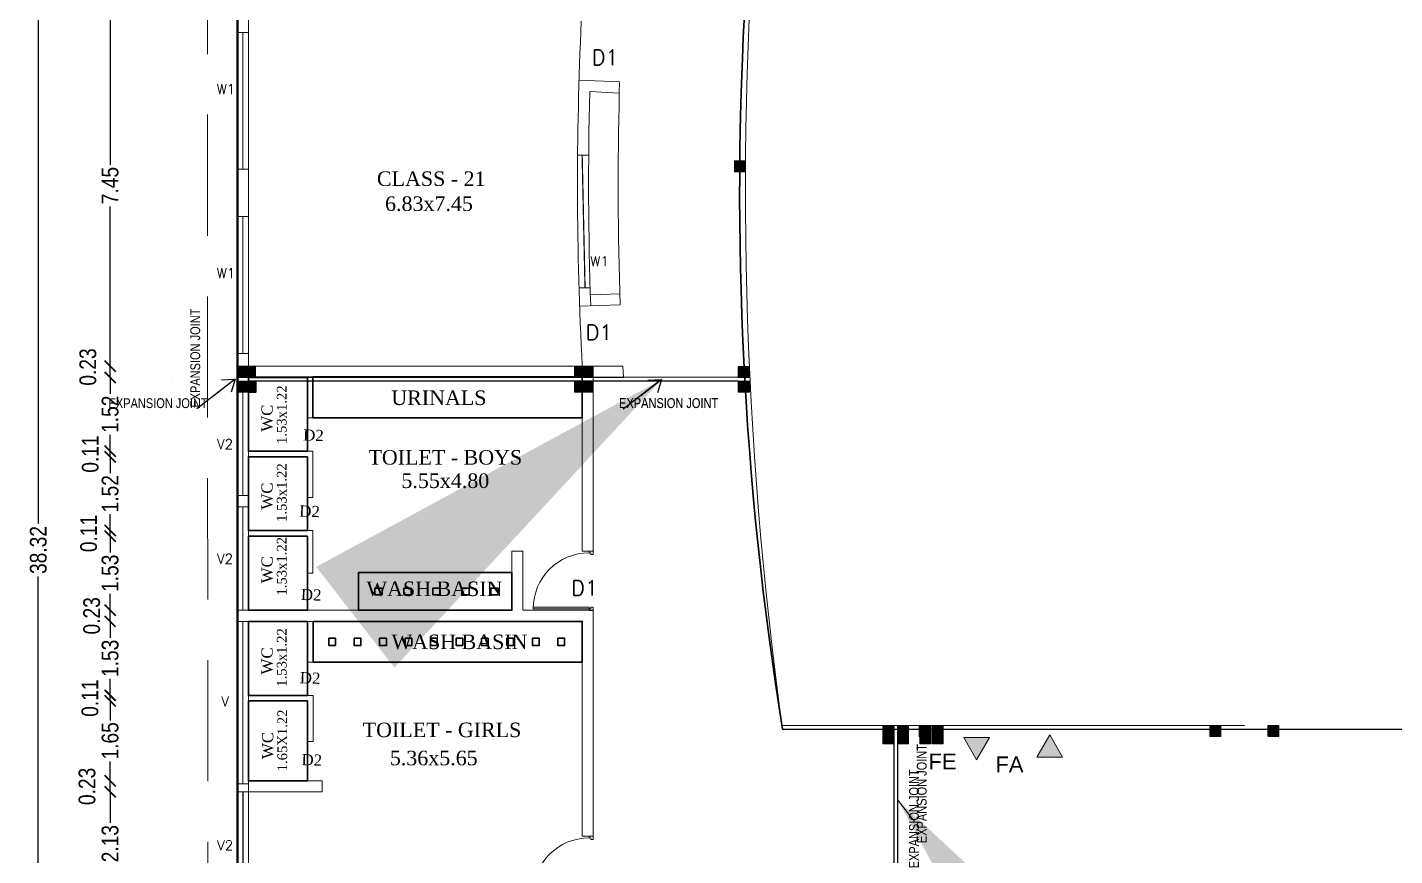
# Model space of a CAD drawing. Header units: metres. Extents: x 43 to 977, y 102 to 459.
# Drawn here: x 531.05 to 559.26, y 156.72 to 173.8 of the extents above; entities that cross this region are included whole.
import ezdxf

# ---------------------------------------------------------------- set-up
doc = ezdxf.new("R2010")
doc.units = ezdxf.units.M
doc.header["$MEASUREMENT"] = 0
doc.header["$PDMODE"] = 3
doc.linetypes.add('HIDDEN', pattern=[0.375, 0.25, -0.125])
doc.layers.get('0').update_dxf_attribs({"lineweight": 0})
doc.layers.get('Defpoints').update_dxf_attribs({"lineweight": 0})
for name, color, linetype, lineweight in [('3', 3, 'Continuous', 0), ('6', 6, 'Continuous', 0), ('BLK_1_FLR_1_BLT_UP_AREA_DEDUCT_EXISTING', 4, 'Continuous', 35), ('BLK_1_FLR_1_URINAL', 4, 'Continuous', 35), ('BLK_1_FLR_1_WASH', 4, 'Continuous', 35), ('BLK_1_FLR_1_WATER_CLOSET', 4, 'Continuous', 35), ('Column', 1, 'Continuous', 0), ('DOOR', 1, 'Continuous', 0), ('fence', 15, 'Continuous', 0), ('FURN', 30, 'Continuous', 0), ('HAT', 1, 'Continuous', 0), ('hatch', 7, 'Continuous', 0), ('ILAND', 7, 'Continuous', 0), ('main wall', 150, 'Continuous', 0), ('RTEXT', 4, 'Continuous', 0), ('Staircase', 140, 'Continuous', 0), ('TE', 9, 'Continuous', 0), ('TEXT', 130, 'Continuous', 0), ('WA', 1, 'Continuous', 0), ('WALL', 7, 'Continuous', 0), ('WIN', 13, 'Continuous', 0)]:
    doc.layers.add(name, color=color, linetype=linetype, lineweight=lineweight)
doc.layers.add('BLK_1_FLR_1_BLT_UP_AREA_EXISTING', color=10, linetype='Continuous')
doc.styles.add('AR', font='arial.ttf')
doc.styles.add('ARIAL NARROW', font='')
doc.styles.add('RTEXT', font='arial.ttf', dxfattribs={"width": 0.8, "height": 8})
doc.styles.get("Standard").update_dxf_attribs({"font": 'romans.shx'})
doc.styles.add('style2', font='romantic.ttf')
doc.styles.add('visa', font='swissc.ttf')
doc.styles.get('ARIAL NARROW').set_extended_font_data('Lydian BT')
doc.dimstyles.new('Copy of o3 400', dxfattribs={"dimscale": 0.23, "dimtxt": 0.9, "dimasz": 1, "dimexe": 5, "dimexo": 9, "dimgap": 0.23, "dimtad": 0, "dimlfac": 4, "dimzin": 3, "dimdsep": 46, "dimtxsty": 'visa', "dimblk": 'ARCHTICK', "dimcen": 0.09, "dimse1": 1, "dimse2": 1, "dimclrd": 7, "dimclre": 256, "dimclrt": 7, "dimadec": 0, "dimazin": 0, "dimtfac": 0.23, "dimtofl": 0, "dimtmove": 2, "dimatfit": 1, "dimldrblk": 'ARCHTICK', "dimfxl": 0, "dimtolj": 1, "dimtzin": 0, "dimarcsym": 0})
doc.dimstyles.new('Copy(2) of S-2', dxfattribs={"dimtxt": 10.5, "dimasz": 8, "dimexe": 2, "dimexo": 50, "dimgap": 5, "dimtad": 0, "dimtoh": 1, "dimdec": 1, "dimzin": 0, "dimdsep": 46, "dimlunit": 4, "dimtxsty": 'ARIAL NARROW', "dimcen": 0.09, "dimdle": 3, "dimse1": 1, "dimse2": 1, "dimclrd": 7, "dimclre": 13, "dimclrt": 7, "dimadec": 0, "dimazin": 0, "dimtfac": 1, "dimtdec": 1, "dimtofl": 0, "dimtmove": 0, "dimatfit": 3, "dimfxl": 0, "dimtolj": 1, "dimtzin": 0, "dimlwd": 13, "dimarcsym": 0})
doc.dimstyles.new('o3', dxfattribs={"dimscale": 0.23, "dimtxt": 0.9, "dimasz": 1, "dimexe": 5, "dimexo": 9, "dimgap": 0.23, "dimtad": 0, "dimzin": 3, "dimdsep": 46, "dimtxsty": 'visa', "dimblk": 'ARCHTICK', "dimcen": 0.09, "dimse1": 1, "dimse2": 1, "dimclrd": 7, "dimclre": 256, "dimclrt": 7, "dimadec": 0, "dimazin": 0, "dimtfac": 0.23, "dimtofl": 0, "dimtmove": 2, "dimatfit": 1, "dimldrblk": 'ARCHTICK', "dimfxl": 0, "dimtolj": 1, "dimtzin": 0, "dimarcsym": 0})
pattern_1 = [(45, (-23940.7726928, 10062.3297542), (-0.00224472638678, 0.00224472638678), [])]
pattern_2 = [(45, (-4883.653565, 1824.7630918), (-0.0022447263868, 0.0022447263868), [])]

# ---------------------------------------------------------------- blocks, each defined once
blk = doc.blocks.new('reterte')
for p, q in [((81308.78, 63026.8), (81308.78, 63060.8)), ((81309.78, 63026.8), (81309.78, 63060.79)), ((81308.78, 63026.8), (81309.78, 63026.8))]:
    blk.add_line(p, q)
for points in [[(81307.78, 63026.8), (81308.78, 63026.8), (81308.78, 63025.8), (81309.78, 63025.8), (81309.78, 63024.3), (81307.78, 63024.3)], [(81343.78, 63026.8), (81342.78, 63026.8), (81342.78, 63025.8), (81341.78, 63025.8), (81341.78, 63024.3), (81343.78, 63024.3)]]:
    blk.add_lwpolyline(points, close=True)
blk.add_arc((81308.78, 63026.8), 34, 0, 90)
blk = doc.blocks.new('_ArchTick')
at = {"color": 0, "const_width": 0.15}
blk.add_lwpolyline([(-0.5, -0.5), (0.5, 0.5)], dxfattribs=at)
blk = doc.blocks.new('*D531')
at = {"layer": 'Defpoints', "color": 0, "lineweight": 30}
for p in [(532.76, 166.812), (535.992, 166.812), (535.992, 166.58)]:
    blk.add_point(p, dxfattribs=at)
at = {"layer": 'WALL', "color": 7, "lineweight": -2}
blk.add_line((532.76, 166.58), (532.76, 166.812), dxfattribs=at)
at = {"layer": 'WALL', "color": 7, "lineweight": -2, "xscale": 0.23, "yscale": 0.23, "zscale": 0.23}
for p, rotation in [((532.76, 166.812), 90), ((532.76, 166.58), 270)]:
    blk.add_blockref('_ArchTick', p, dxfattribs=dict(at, rotation=rotation))
at = {"layer": 'WALL', "color": 7, "insert": (532.301, 166.797), "char_height": 0.345, "attachment_point": 5, "rotation": 90, "style": 'visa'}
blk.add_mtext('\\A1;0.23', dxfattribs=at)
blk = doc.blocks.new('*D532')
at = {"layer": 'Defpoints', "color": 0, "lineweight": 30}
for p in [(532.76, 174.266), (535.611, 174.266), (535.992, 166.812)]:
    blk.add_point(p, dxfattribs=at)
at = {"layer": 'WALL', "color": 7, "lineweight": -2}
for p, q in [((532.76, 174.266), (532.76, 170.97)), ((532.76, 166.812), (532.76, 170.109))]:
    blk.add_line(p, q, dxfattribs=at)
at = {"layer": 'WALL', "color": 7, "lineweight": -2, "xscale": 0.23, "yscale": 0.23, "zscale": 0.23}
for p, rotation in [((532.76, 174.266), 90), ((532.76, 166.812), 270)]:
    blk.add_blockref('_ArchTick', p, dxfattribs=dict(at, rotation=rotation))
at = {"layer": 'WALL', "color": 7, "insert": (532.76, 170.539), "char_height": 0.345, "attachment_point": 5, "rotation": 90, "style": 'visa'}
blk.add_mtext('\\A1;7.45', dxfattribs=at)
blk = doc.blocks.new('*D536')
at = {"layer": 'Defpoints', "color": 0, "lineweight": 30}
for p in [(535.606, 182.185), (531.278, 143.862), (535.611, 143.862)]:
    blk.add_point(p, dxfattribs=at)
at = {"layer": 'WALL', "color": 7, "lineweight": -2}
for p, q in [((531.278, 182.185), (531.278, 163.57)), ((531.278, 143.862), (531.278, 162.477))]:
    blk.add_line(p, q, dxfattribs=at)
at = {"layer": 'WALL', "color": 7, "lineweight": -2, "xscale": 0.23, "yscale": 0.23, "zscale": 0.23}
for p, rotation in [((531.278, 182.185), 90), ((531.278, 143.862), 270)]:
    blk.add_blockref('_ArchTick', p, dxfattribs=dict(at, rotation=rotation))
at = {"layer": 'WALL', "color": 7, "insert": (531.278, 163.023), "char_height": 0.345, "attachment_point": 5, "rotation": 90, "style": 'visa'}
blk.add_mtext('\\A1;38.32', dxfattribs=at)
blk = doc.blocks.new('*D537')
at = {"layer": 'Defpoints', "color": 0, "lineweight": 30}
for p in [(532.76, 158.033), (536.081, 158.033), (536.081, 155.899)]:
    blk.add_point(p, dxfattribs=at)
at = {"layer": 'WALL', "color": 7, "lineweight": -2}
for p, q in [((532.76, 158.033), (532.76, 157.397)), ((532.76, 155.899), (532.76, 156.535))]:
    blk.add_line(p, q, dxfattribs=at)
at = {"layer": 'WALL', "color": 7, "lineweight": -2, "xscale": 0.23, "yscale": 0.23, "zscale": 0.23}
for p, rotation in [((532.76, 158.033), 90), ((532.76, 155.899), 270)]:
    blk.add_blockref('_ArchTick', p, dxfattribs=dict(at, rotation=rotation))
at = {"layer": 'WALL', "color": 7, "insert": (532.76, 156.966), "char_height": 0.345, "attachment_point": 5, "rotation": 90, "style": 'visa'}
blk.add_mtext('\\A1;2.13', dxfattribs=at)
blk = doc.blocks.new('*D538')
at = {"layer": 'Defpoints', "color": 0, "lineweight": 30}
for p in [(532.76, 158.261), (535.976, 158.261), (535.976, 158.033)]:
    blk.add_point(p, dxfattribs=at)
at = {"layer": 'WALL', "color": 7, "lineweight": -2}
blk.add_line((532.76, 158.033), (532.76, 158.261), dxfattribs=at)
at = {"layer": 'WALL', "color": 7, "lineweight": -2, "xscale": 0.23, "yscale": 0.23, "zscale": 0.23}
for p, rotation in [((532.76, 158.261), 90), ((532.76, 158.033), 270)]:
    blk.add_blockref('_ArchTick', p, dxfattribs=dict(at, rotation=rotation))
at = {"layer": 'WALL', "color": 7, "insert": (532.284, 158.147), "char_height": 0.345, "attachment_point": 5, "rotation": 90, "style": 'visa'}
blk.add_mtext('\\A1;0.23', dxfattribs=at)
blk = doc.blocks.new('*D539')
at = {"layer": 'Defpoints', "color": 0, "lineweight": 30}
for p in [(532.76, 159.91), (535.976, 159.91), (535.976, 158.261)]:
    blk.add_point(p, dxfattribs=at)
at = {"layer": 'WALL', "color": 7, "lineweight": -2}
for p, q in [((532.76, 159.91), (532.76, 159.509)), ((532.76, 158.261), (532.76, 158.662))]:
    blk.add_line(p, q, dxfattribs=at)
at = {"layer": 'WALL', "color": 7, "lineweight": -2, "xscale": 0.23, "yscale": 0.23, "zscale": 0.23}
for p, rotation in [((532.76, 159.91), 90), ((532.76, 158.261), 270)]:
    blk.add_blockref('_ArchTick', p, dxfattribs=dict(at, rotation=rotation))
at = {"layer": 'WALL', "color": 7, "insert": (532.76, 159.086), "char_height": 0.345, "attachment_point": 5, "rotation": 90, "style": 'visa'}
blk.add_mtext('\\A1;1.65', dxfattribs=at)
blk = doc.blocks.new('*D540')
at = {"layer": 'Defpoints', "color": 0, "lineweight": 30}
for p in [(532.76, 160.025), (535.853, 160.025), (535.853, 159.91)]:
    blk.add_point(p, dxfattribs=at)
at = {"layer": 'WALL', "color": 7, "lineweight": -2}
blk.add_line((532.76, 159.91), (532.76, 160.025), dxfattribs=at)
at = {"layer": 'WALL', "color": 7, "lineweight": -2, "xscale": 0.23, "yscale": 0.23, "zscale": 0.23}
for p, rotation in [((532.76, 160.025), 90), ((532.76, 159.91), 270)]:
    blk.add_blockref('_ArchTick', p, dxfattribs=dict(at, rotation=rotation))
at = {"layer": 'WALL', "color": 7, "insert": (532.344, 159.967), "char_height": 0.345, "attachment_point": 5, "rotation": 90, "style": 'visa'}
blk.add_mtext('\\A1;0.11', dxfattribs=at)
blk = doc.blocks.new('*D541')
at = {"layer": 'Defpoints', "color": 0, "lineweight": 30}
for p in [(532.76, 161.551), (535.853, 161.551), (535.853, 160.025)]:
    blk.add_point(p, dxfattribs=at)
at = {"layer": 'WALL', "color": 7, "lineweight": -2}
for p, q in [((532.76, 161.551), (532.76, 161.212)), ((532.76, 160.025), (532.76, 160.363))]:
    blk.add_line(p, q, dxfattribs=at)
at = {"layer": 'WALL', "color": 7, "lineweight": -2, "xscale": 0.23, "yscale": 0.23, "zscale": 0.23}
for p, rotation in [((532.76, 161.551), 90), ((532.76, 160.025), 270)]:
    blk.add_blockref('_ArchTick', p, dxfattribs=dict(at, rotation=rotation))
at = {"layer": 'WALL', "color": 7, "insert": (532.76, 160.788), "char_height": 0.345, "attachment_point": 5, "rotation": 90, "style": 'visa'}
blk.add_mtext('\\A1;1.53', dxfattribs=at)
blk = doc.blocks.new('*D542')
at = {"layer": 'Defpoints', "color": 0, "lineweight": 30}
for p in [(532.76, 161.779), (535.853, 161.779), (535.853, 161.551)]:
    blk.add_point(p, dxfattribs=at)
at = {"layer": 'WALL', "color": 7, "lineweight": -2}
blk.add_line((532.76, 161.551), (532.76, 161.779), dxfattribs=at)
at = {"layer": 'WALL', "color": 7, "lineweight": -2, "xscale": 0.23, "yscale": 0.23, "zscale": 0.23}
for p, rotation in [((532.76, 161.779), 90), ((532.76, 161.551), 270)]:
    blk.add_blockref('_ArchTick', p, dxfattribs=dict(at, rotation=rotation))
at = {"layer": 'WALL', "color": 7, "insert": (532.38, 161.665), "char_height": 0.345, "attachment_point": 5, "rotation": 90, "style": 'visa'}
blk.add_mtext('\\A1;0.23', dxfattribs=at)
blk = doc.blocks.new('*D543')
at = {"layer": 'Defpoints', "color": 0, "lineweight": 30}
for p in [(532.76, 163.307), (535.853, 163.307), (535.853, 161.779)]:
    blk.add_point(p, dxfattribs=at)
at = {"layer": 'WALL', "color": 7, "lineweight": -2}
for p, q in [((532.76, 163.307), (532.76, 162.968)), ((532.76, 161.779), (532.76, 162.119))]:
    blk.add_line(p, q, dxfattribs=at)
at = {"layer": 'WALL', "color": 7, "lineweight": -2, "xscale": 0.23, "yscale": 0.23, "zscale": 0.23}
for p, rotation in [((532.76, 163.307), 90), ((532.76, 161.779), 270)]:
    blk.add_blockref('_ArchTick', p, dxfattribs=dict(at, rotation=rotation))
at = {"layer": 'WALL', "color": 7, "insert": (532.76, 162.543), "char_height": 0.345, "attachment_point": 5, "rotation": 90, "style": 'visa'}
blk.add_mtext('\\A1;1.53', dxfattribs=at)
blk = doc.blocks.new('*D544')
at = {"layer": 'Defpoints', "color": 0, "lineweight": 30}
for p in [(532.76, 163.422), (535.853, 163.422), (535.853, 163.307)]:
    blk.add_point(p, dxfattribs=at)
at = {"layer": 'WALL', "color": 7, "lineweight": -2}
blk.add_line((532.76, 163.307), (532.76, 163.422), dxfattribs=at)
at = {"layer": 'WALL', "color": 7, "lineweight": -2, "xscale": 0.23, "yscale": 0.23, "zscale": 0.23}
for p, rotation in [((532.76, 163.422), 90), ((532.76, 163.307), 270)]:
    blk.add_blockref('_ArchTick', p, dxfattribs=dict(at, rotation=rotation))
at = {"layer": 'WALL', "color": 7, "insert": (532.317, 163.364), "char_height": 0.345, "attachment_point": 5, "rotation": 90, "style": 'visa'}
blk.add_mtext('\\A1;0.11', dxfattribs=at)
blk = doc.blocks.new('*D545')
at = {"layer": 'Defpoints', "color": 0, "lineweight": 30}
for p in [(532.76, 164.945), (535.853, 164.945), (535.853, 163.422)]:
    blk.add_point(p, dxfattribs=at)
at = {"layer": 'WALL', "color": 7, "lineweight": -2}
for p, q in [((532.76, 164.945), (532.76, 164.608)), ((532.76, 163.422), (532.76, 163.759))]:
    blk.add_line(p, q, dxfattribs=at)
at = {"layer": 'WALL', "color": 7, "lineweight": -2, "xscale": 0.23, "yscale": 0.23, "zscale": 0.23}
for p, rotation in [((532.76, 164.945), 90), ((532.76, 163.422), 270)]:
    blk.add_blockref('_ArchTick', p, dxfattribs=dict(at, rotation=rotation))
at = {"layer": 'WALL', "color": 7, "insert": (532.76, 164.183), "char_height": 0.345, "attachment_point": 5, "rotation": 90, "style": 'visa'}
blk.add_mtext('\\A1;1.52', dxfattribs=at)
blk = doc.blocks.new('*D546')
at = {"layer": 'Defpoints', "color": 0, "lineweight": 30}
for p in [(532.76, 165.06), (535.853, 165.06), (535.853, 164.945)]:
    blk.add_point(p, dxfattribs=at)
at = {"layer": 'WALL', "color": 7, "lineweight": -2}
blk.add_line((532.76, 164.945), (532.76, 165.06), dxfattribs=at)
at = {"layer": 'WALL', "color": 7, "lineweight": -2, "xscale": 0.23, "yscale": 0.23, "zscale": 0.23}
for p, rotation in [((532.76, 165.06), 90), ((532.76, 164.945), 270)]:
    blk.add_blockref('_ArchTick', p, dxfattribs=dict(at, rotation=rotation))
at = {"layer": 'WALL', "color": 7, "insert": (532.35, 165.002), "char_height": 0.345, "attachment_point": 5, "rotation": 90, "style": 'visa'}
blk.add_mtext('\\A1;0.11', dxfattribs=at)
blk = doc.blocks.new('*D547')
at = {"layer": 'Defpoints', "color": 0, "lineweight": 30}
for p in [(532.76, 166.583), (535.853, 166.583), (535.853, 165.06)]:
    blk.add_point(p, dxfattribs=at)
at = {"layer": 'WALL', "color": 7, "lineweight": -2}
for p, q in [((532.76, 166.583), (532.76, 166.246)), ((532.76, 165.06), (532.76, 165.397))]:
    blk.add_line(p, q, dxfattribs=at)
at = {"layer": 'WALL', "color": 7, "lineweight": -2, "xscale": 0.23, "yscale": 0.23, "zscale": 0.23}
for p, rotation in [((532.76, 166.583), 90), ((532.76, 165.06), 270)]:
    blk.add_blockref('_ArchTick', p, dxfattribs=dict(at, rotation=rotation))
at = {"layer": 'WALL', "color": 7, "insert": (532.76, 165.822), "char_height": 0.345, "attachment_point": 5, "rotation": 90, "style": 'visa'}
blk.add_mtext('\\A1;1.52', dxfattribs=at)

msp = doc.modelspace()

# ---------------------------------------------------------------- hatches: boundary and pattern name
at = {"layer": '3'}
for points in [[(550.63465, 158.69239), (550.36972, 159.15494), (550.90276, 159.1531)], [(552.14271, 159.21295), (551.87585, 158.75151), (552.4089, 158.75112)]]:
    msp.add_hatch(color=8, dxfattribs=at).paths.add_polyline_path(points)
at = {"layer": 'hatch'}
h = msp.add_hatch(dxfattribs=at)
h.set_pattern_fill('ANSI31', color=256, scale=0.025396, angle=90, style=0)
h.set_pattern_definition([(135, (-1119.8755515, -5268.2766828), (-0.0022447263868, -0.0022447263868), [])])
h.paths.add_polyline_path([(545.63753, 171.04933), (545.63753, 170.82077), (545.8661, 170.82077), (545.8661, 171.04933)])
h = msp.add_hatch(dxfattribs=at)
h.set_pattern_fill('ANSI31', color=256, scale=0.025396, angle=90, style=0)
h.set_pattern_definition([(135, (-1129.9834186, -5272.514059), (-0.0022447263868, -0.0022447263868), [])])
h.paths.add_polyline_path([(535.37729, 166.81196), (535.37729, 166.58339), (535.75823, 166.58339), (535.75823, 166.81196)])
h = msp.add_hatch(dxfattribs=at)
h.set_pattern_fill('ANSI31', color=256, scale=0.025396, angle=90, style=0)
h.set_pattern_definition([(135, (-1123.0193624, -5272.5160446), (-0.0022447263868, -0.0022447263868), [])])
h.paths.add_polyline_path([(542.34134, 166.80997), (542.34134, 166.58141), (542.72229, 166.58141), (542.72229, 166.80997)])
h = msp.add_hatch(dxfattribs=at)
h.set_pattern_fill('ANSI31', color=256, scale=0.025396, angle=90, style=0)
h.set_pattern_definition([(135, (-1119.7938908, -5272.516132), (-0.0022447263868, -0.0022447263868), [])])
h.paths.add_polyline_path([(545.71919, 166.80988), (545.71919, 166.58132), (545.94776, 166.58132), (545.94776, 166.80988)])
h = msp.add_hatch(dxfattribs=at)
h.set_pattern_fill('ANSI31', color=256, scale=0.025396, angle=90, style=0)
h.set_pattern_definition([(135, (-1129.9780148, -5272.8208863), (-0.0022447263868, -0.0022447263868), [])])
h.paths.add_polyline_path([(535.38269, 166.50513), (535.38269, 166.27656), (535.76363, 166.27656), (535.76363, 166.50513)])
h = msp.add_hatch(dxfattribs=at)
h.set_pattern_fill('ANSI31', color=256, scale=0.025396, angle=90, style=0)
h.set_pattern_definition([(135, (-1123.0194728, -5272.8208863), (-0.0022447263868, -0.0022447263868), [])])
h.paths.add_polyline_path([(542.34123, 166.50513), (542.34123, 166.27656), (542.72218, 166.27656), (542.72218, 166.50513)])
h = msp.add_hatch(dxfattribs=at)
h.set_pattern_fill('ANSI31', color=256, scale=0.025396, angle=90, style=0)
h.set_pattern_definition([(135, (-1119.7938908, -5272.8208863), (-0.0022447263868, -0.0022447263868), [])])
h.paths.add_polyline_path([(545.71919, 166.50513), (545.71919, 166.27656), (545.94776, 166.27656), (545.94776, 166.50513)])
h = msp.add_hatch(dxfattribs=at)
h.set_pattern_fill('ANSI31', color=256, scale=0.025396, style=0)
h.set_pattern_definition([(45, (-4890.092818, 1824.7662995), (-0.0022447263868, 0.0022447263868), [])])
h.paths.add_polyline_path([(549.2332, 159.40559), (549.00463, 159.40559), (549.00463, 159.02465), (549.2332, 159.02465)])
h = msp.add_hatch(dxfattribs=at)
h.set_pattern_fill('ANSI31', color=256, scale=0.025396, style=0)
h.set_pattern_definition([(45, (-5130.2807257, 1784.761981), (-0.0022447263868, 0.0022447263868), [])])
h.paths.add_polyline_path([(549.45241, 159.17382), (549.68097, 159.17382), (549.68097, 159.40239), (549.45241, 159.40239)])
h.paths.add_polyline_path([(556.64129, 159.17382), (556.86986, 159.17382), (556.86986, 159.40239), (556.64129, 159.40239)])
h.paths.add_polyline_path([(560.49639, 159.17382), (560.72496, 159.17382), (560.72496, 159.40239), (560.49639, 159.40239)])
h.paths.add_polyline_path([(564.33396, 159.17382), (564.56253, 159.17382), (564.56253, 159.40239), (564.33396, 159.40239)])
h = msp.add_hatch(dxfattribs=at)
h.set_pattern_fill('ANSI31', color=256, scale=0.025396, style=0)
h.set_pattern_definition([(45, (-4889.636279, 1824.764698), (-0.0022447263868, 0.0022447263868), [])])
h.paths.add_polyline_path([(549.68974, 159.40399), (549.46117, 159.40399), (549.46117, 159.02305), (549.68974, 159.02305)])
h = msp.add_hatch(dxfattribs=at)
h.set_pattern_fill('ANSI31', color=256, scale=0.025396, style=0)
h.set_pattern_definition([(45, (-4889.382317, 1824.764698), (-0.0022447263868, 0.0022447263868), [])])
h.paths.add_polyline_path([(549.9437, 159.40399), (549.71513, 159.40399), (549.71513, 159.02305), (549.9437, 159.02305)])
h = msp.add_hatch(dxfattribs=at)
h.set_pattern_fill('ANSI31', color=256, scale=0.025396, style=0)
h.set_pattern_definition(pattern_2)
h.paths.add_polyline_path([(555.67245, 159.40239), (555.44388, 159.40239), (555.44388, 159.17382), (555.67245, 159.17382)])
h = msp.add_hatch(dxfattribs=at)
h.set_pattern_fill('ANSI31', color=256, scale=0.025396, style=0)
h.set_pattern_definition(pattern_2)
h.paths.add_polyline_path([(555.67245, 159.40239), (555.44388, 159.40239), (555.44388, 159.17382), (555.67245, 159.17382)])
at = {"layer": 'ILAND'}
h = msp.add_hatch(dxfattribs=at)
h.set_pattern_fill('ANSI31', color=5, scale=0.025396, style=0)
h.set_pattern_definition(pattern_1)
h.paths.add_polyline_path([(548.92844, 159.40399), (548.69988, 159.40399), (548.69988, 159.3278), (548.92831, 159.3278), (548.92844, 159.34414)])
h = msp.add_hatch(dxfattribs=at)
h.set_pattern_fill('ANSI31', color=5, scale=0.025396, style=0)
h.set_pattern_definition(pattern_1)
h.paths.add_polyline_path([(548.69988, 159.02465), (548.92586, 159.02465), (548.92831, 159.32712), (548.69988, 159.32719)])

# ---------------------------------------------------------------- linework, layer by layer
at = {"layer": 'BLK_1_FLR_1_BLT_UP_AREA_DEDUCT_EXISTING', "color": 26, "lineweight": 35}
msp.add_lwpolyline([(545.84495, 174.06714), (545.82155, 173.59866), (545.8024, 173.15724), (545.7837, 172.64481), (545.77146, 172.23428), (545.75898, 171.69052), (545.752, 171.25002), (545.74739, 170.73599), (545.74646, 170.31184), (545.74894, 169.78138), (545.75454, 169.31015), (545.76362, 168.82689), (545.77445, 168.3993), (545.79142, 167.87269), (545.80619, 167.49176), (545.83235, 166.91896), (545.85322, 166.52282), (545.8864, 165.96589), (545.91108, 165.59382), (545.95356, 165.01365), (545.98424, 164.63117), (546.03381, 164.06243), (546.07621, 163.61401), (546.12714, 163.11239), (546.16698, 162.74312), (546.23352, 162.16374), (546.35295, 161.21663), (546.4854, 160.27126), (546.63085, 159.3278), (591.83033, 159.31493)], dxfattribs=at)
at = {"layer": 'BLK_1_FLR_1_BLT_UP_AREA_EXISTING', "color": 26, "lineweight": 50}
msp.add_lwpolyline([(606.25585, 143.85945), (535.38478, 143.85945), (535.38478, 181.79973), (535.42632, 183.85388), (535.49819, 184.92495), (535.60683, 186.00581), (535.73179, 186.95067), (535.89908, 187.97396), (536.09101, 188.95436), (536.31139, 189.9321), (536.57547, 190.95268), (536.84142, 191.91606), (537.11247, 192.89795), (537.39153, 193.85511), (537.70951, 194.84629), (538.0225, 195.82193)], dxfattribs=at)
at = {"layer": 'BLK_1_FLR_1_URINAL', "color": 235, "lineweight": 35, "ltscale": 20}
msp.add_lwpolyline([(536.94457, 166.59348), (542.49579, 166.59348), (542.49579, 165.74532), (536.94457, 165.74532)], close=True, dxfattribs=at)
at = {"layer": 'BLK_1_FLR_1_WASH', "color": 55, "lineweight": 35, "ltscale": 20}
msp.add_line((541.04821, 162.55655), (537.88586, 162.55655), dxfattribs=at)
for points in [[(537.88586, 162.55655), (541.04821, 162.55655), (541.04821, 161.77909), (537.88586, 161.77909)], [(536.94744, 161.54839), (542.49868, 161.54839), (542.49868, 160.71031), (536.94744, 160.71031)]]:
    msp.add_lwpolyline(points, close=True, dxfattribs=at)
at = {"layer": 'BLK_1_FLR_1_WASH', "color": 60, "lineweight": 35}
for points in [[(538.22272, 162.09882), (538.22272, 162.23683), (538.37124, 162.23683), (538.37124, 162.09882)], [(538.82088, 162.09882), (538.82088, 162.23683), (538.9694, 162.23683), (538.9694, 162.09882)], [(539.41904, 162.09882), (539.41904, 162.23683), (539.56756, 162.23683), (539.56756, 162.09882)], [(540.01721, 162.09882), (540.01721, 162.23683), (540.16572, 162.23683), (540.16572, 162.09882)], [(540.61537, 162.09882), (540.61537, 162.23683), (540.76388, 162.23683), (540.76388, 162.09882)], [(537.26927, 161.20361), (537.40727, 161.20361), (537.40727, 161.05509), (537.26927, 161.05509)], [(537.79441, 161.20361), (537.93242, 161.20361), (537.93242, 161.05509), (537.79441, 161.05509)], [(538.31956, 161.20361), (538.45757, 161.20361), (538.45757, 161.05509), (538.31956, 161.05509)], [(538.84471, 161.20361), (538.98271, 161.20361), (538.98271, 161.05509), (538.84471, 161.05509)], [(539.36985, 161.20361), (539.50786, 161.20361), (539.50786, 161.05509), (539.36985, 161.05509)], [(539.895, 161.20361), (540.03301, 161.20361), (540.03301, 161.05509), (539.895, 161.05509)], [(540.42015, 161.20361), (540.55815, 161.20361), (540.55815, 161.05509), (540.42015, 161.05509)], [(540.94529, 161.20361), (541.0833, 161.20361), (541.0833, 161.05509), (540.94529, 161.05509)], [(541.47044, 161.20361), (541.60845, 161.20361), (541.60845, 161.05509), (541.47044, 161.05509)], [(541.99559, 161.20361), (542.13359, 161.20361), (542.13359, 161.05509), (541.99559, 161.05509)]]:
    msp.add_lwpolyline(points, close=True, dxfattribs=at)
at = {"layer": 'BLK_1_FLR_1_WATER_CLOSET', "color": 1, "lineweight": 35, "ltscale": 20}
for points in [[(536.83027, 166.58304), (535.61271, 166.58339), (535.61264, 166.50513), (535.76363, 166.50513), (535.76363, 166.27656), (535.61242, 166.27656), (535.61126, 165.05962), (536.83027, 165.05962)], [(536.83027, 164.94534), (535.61126, 164.94534), (535.61126, 163.42157), (536.83316, 163.42157), (536.83316, 164.10726), (536.83027, 164.10726)], [(536.83027, 163.30728), (535.61126, 163.30728), (535.61126, 161.77909), (536.83316, 161.77909), (536.83316, 162.5454), (536.83027, 162.5454)]]:
    msp.add_lwpolyline(points, close=True, dxfattribs=at)
at = {"layer": 'BLK_1_FLR_1_WATER_CLOSET', "color": 2, "lineweight": 35, "ltscale": 20}
for points in [[(536.83316, 161.55053), (535.61293, 161.55053), (535.61414, 160.02461), (536.83316, 160.02461)], [(536.83316, 159.91033), (535.61414, 159.91033), (535.61209, 158.26116), (536.83316, 158.26116), (536.83316, 159.07226), (536.83194, 159.07226)]]:
    msp.add_lwpolyline(points, close=True, dxfattribs=at)
at = {"layer": 'Column'}
for points in [[(545.63753, 170.82077), (545.63753, 171.04933), (545.8661, 171.04933), (545.8661, 170.82077)], [(535.37729, 166.58339), (535.37729, 166.81196), (535.75823, 166.81196), (535.75823, 166.58339)], [(542.34134, 166.58141), (542.34134, 166.80997), (542.72229, 166.80997), (542.72229, 166.58141)], [(545.71919, 166.58132), (545.71919, 166.80988), (545.94776, 166.80988), (545.94776, 166.58132)], [(535.38269, 166.27656), (535.38269, 166.50513), (535.76363, 166.50513), (535.76363, 166.27656)], [(542.34123, 166.27656), (542.34123, 166.50513), (542.72218, 166.50513), (542.72218, 166.27656)], [(545.71919, 166.27656), (545.71919, 166.50513), (545.94776, 166.50513), (545.94776, 166.27656)], [(548.69988, 159.40559), (548.92844, 159.40559), (548.92844, 159.02465), (548.69988, 159.02465)], [(549.00463, 159.40559), (549.2332, 159.40559), (549.2332, 159.02465), (549.00463, 159.02465)], [(549.45241, 159.40239), (549.68097, 159.40239), (549.68097, 159.17382), (549.45241, 159.17382)], [(549.46117, 159.40399), (549.68974, 159.40399), (549.68974, 159.02305), (549.46117, 159.02305)], [(549.71513, 159.40399), (549.9437, 159.40399), (549.9437, 159.02305), (549.71513, 159.02305)], [(555.44388, 159.40239), (555.67245, 159.40239), (555.67245, 159.17382), (555.44388, 159.17382)], [(555.44388, 159.40239), (555.67245, 159.40239), (555.67245, 159.17382), (555.44388, 159.17382)]]:
    msp.add_lwpolyline(points, close=True, dxfattribs=at)
at = {"layer": 'fence', "linetype": 'HIDDEN', "ltscale": 10}
msp.add_line((534.77318, 143.25202), (534.7695, 185.74514), dxfattribs=at)
at = {"layer": 'FURN'}
msp.add_arc((614.24549, 170.57741), 71.00589, 178.4911645, 182.0157707, dxfattribs=at)
at = {"layer": 'main wall', "linetype": 'HIDDEN', "lineweight": -3, "ltscale": 50}
for p, q in [((545.71919, 166.58132), (535.75823, 166.59512)), ((545.71919, 166.50368), (535.76363, 166.50368)), ((548.92844, 159.40399), (548.92844, 144.24247)), ((549.00463, 159.40559), (549.00672, 144.24247))]:
    msp.add_line(p, q, dxfattribs=at)
at = {"layer": 'Staircase'}
for p, q in [((546.61936, 159.40399), (556.15936, 159.40399)), ((546.63085, 159.3278), (593.95366, 159.3278))]:
    msp.add_line(p, q, dxfattribs=at)
msp.add_arc((626.88499, 170.43353), 81.01891, 175.091596, 187.8786729, dxfattribs=at)
at = {"layer": 'WA', "ltscale": 0.5}
for points in [[(550.63465, 158.69239), (550.36972, 159.15494), (550.90276, 159.1531)], [(552.14271, 159.21295), (551.87585, 158.75151), (552.4089, 158.75112)]]:
    msp.add_lwpolyline(points, close=True, dxfattribs=at)
at = {"layer": 'WALL'}
for p, q in [((535.38269, 158.19342), (535.38269, 182.21515)), ((535.61126, 161.77909), (535.61126, 181.94419)), ((535.38269, 173.69788), (535.61126, 173.69788)), ((543.27061, 172.6756), (542.43337, 172.7161)), ((543.26422, 172.44707), (543.27061, 172.6756)), ((543.26422, 172.44707), (542.65528, 172.47653)), ((542.6325, 171.1643), (542.39498, 171.16428)), ((535.61126, 170.87448), (535.38269, 170.87448)), ((535.38269, 169.90115), (535.61126, 169.90115)), ((542.43369, 168.42784), (542.66236, 168.42784)), ((535.61126, 167.07775), (535.38269, 167.07775)), ((535.36623, 166.81196), (543.33951, 166.81196)), ((535.75488, 166.81196), (535.75823, 166.81196)), ((542.72915, 166.81196), (543.33951, 166.81196)), ((542.72915, 166.81196), (543.33951, 166.81196)), ((543.33951, 166.81196), (543.35202, 166.58339)), ((543.33951, 166.81196), (543.35202, 166.58339)), ((534.04399, 166.58339), (534.04939, 166.58339)), ((535.37729, 166.58339), (542.49579, 166.58339)), ((535.61126, 166.58339), (535.61126, 166.58553)), ((535.61126, 165.66913), (535.61126, 166.58339)), ((536.83027, 165.74532), (536.83027, 166.58339)), ((536.94456, 165.74532), (536.94456, 166.58339)), ((542.49579, 162.99811), (542.49579, 166.58339)), ((542.72436, 162.99811), (542.72436, 166.58339)), ((542.72436, 166.58339), (543.35202, 166.58339)), ((536.83027, 165.74532), (536.94456, 165.74532)), ((536.94456, 165.74532), (542.49579, 165.74532)), ((535.61126, 165.05962), (536.94456, 165.05962)), ((536.94456, 164.10726), (536.94456, 165.05962)), ((535.61126, 164.94534), (536.83027, 164.94534)), ((536.83027, 164.10726), (536.83027, 164.94534)), ((536.83027, 164.10726), (536.94456, 164.10726)), ((535.61126, 163.42157), (536.94456, 163.42157)), ((536.94456, 163.30728), (536.94456, 163.42157)), ((536.94456, 162.5454), (536.94456, 163.42157)), ((535.61126, 163.30728), (536.83027, 163.30728)), ((536.83027, 162.5454), (536.83027, 163.30728)), ((541.04821, 161.77909), (541.04821, 162.99811)), ((541.27678, 162.99811), (541.04821, 162.99811)), ((541.27678, 161.77909), (541.27678, 162.99811)), ((542.49579, 162.99811), (542.72436, 162.99811)), ((536.83027, 162.5454), (536.94456, 162.5454)), ((537.88586, 162.55655), (537.88586, 161.77909)), ((541.04821, 161.77909), (535.38269, 161.77909)), ((542.72436, 161.77909), (541.27678, 161.77909)), ((542.72436, 157.11833), (542.72436, 161.77909)), ((535.61126, 155.89771), (535.61126, 161.55053)), ((542.49579, 161.55053), (535.61126, 161.55053)), ((536.83316, 160.71031), (536.83316, 161.54839)), ((536.94744, 160.71031), (536.94744, 161.54839)), ((542.49579, 157.11833), (542.49579, 161.55053)), ((536.83316, 160.71031), (536.94744, 160.71031)), ((536.94744, 160.71031), (542.49868, 160.71031)), ((535.61414, 160.02461), (536.94744, 160.02461)), ((536.94744, 159.07226), (536.94744, 160.02461)), ((535.61414, 159.91033), (536.83316, 159.91033)), ((536.83316, 159.07226), (536.83316, 159.91033)), ((536.83316, 159.07226), (536.94744, 159.07226)), ((537.13503, 158.26116), (535.61126, 158.26116)), ((537.13503, 158.03259), (537.13503, 158.26116)), ((535.38269, 155.67075), (535.38269, 158.19342)), ((537.13503, 158.03259), (535.61126, 158.03259)), ((542.49579, 157.11833), (542.72436, 157.11833))]:
    msp.add_line(p, q, dxfattribs=at)
at = {"layer": 'WALL', "color": 7}
msp.add_lwpolyline([(577.32673, 208.17558), (577.32669, 212.7679), (580.58007, 212.7679, -0.20759987), (594.66416, 159.3262), (594.66416, 159.3262), (594.66416, 159.3262), (591.83033, 159.31493), (546.63085, 159.3278, -0.20934812), (560.55893, 213.22147), (563.61155, 213.22147), (563.61155, 208.19379), (577.32673, 208.17558), (577.32669, 212.7679), (580.58007, 212.7679)], format="xyb", dxfattribs=at)
at = {"layer": 'WALL'}
for radius, start, end in [(71.84397, 177.3239947, 183.0043377), (71.6154, 178.4804358, 182.0157707)]:
    msp.add_arc((614.24549, 170.57741), radius, start, end, dxfattribs=at)
at = {"layer": 'WIN', "color": 7}
for p, q in [((535.38269, 173.69788), (535.38269, 170.87448)), ((535.61126, 173.69788), (535.61126, 170.87448)), ((535.38269, 169.90115), (535.38269, 167.07775)), ((535.61126, 169.90115), (535.61126, 167.07775)), ((535.61126, 166.27656), (535.38269, 166.27656)), ((535.61126, 164.14328), (535.38269, 164.14328)), ((535.61126, 163.91237), (535.38269, 163.91237)), ((535.61126, 161.77909), (535.38269, 161.77909)), ((535.61126, 161.55053), (535.38269, 161.55053)), ((535.61126, 158.19823), (535.38269, 158.19823)), ((535.61414, 158.03259), (535.38557, 158.03259))]:
    msp.add_line(p, q, dxfattribs=at)
at = {"layer": 'WIN', "color": 5, "lineweight": 9}
for p, q in [((542.43831, 168.27877), (542.43795, 168.27875)), ((543.2755, 168.30823), (542.66673, 168.28681)), ((543.28354, 168.07981), (542.44599, 168.05033))]:
    msp.add_line(p, q, dxfattribs=at)
at = {"layer": 'WIN', "const_width": 0.0254}
for points in [[(535.49697, 173.69788), (535.49697, 170.87448)], [(542.55685, 168.42784), (542.4973, 171.16429)], [(535.49697, 169.90115), (535.49697, 167.07775)], [(535.49697, 166.27656), (535.49697, 164.14328)], [(535.49697, 163.91237), (535.49697, 161.77909)], [(535.49697, 161.55053), (535.49697, 158.19823)], [(535.49986, 158.03259), (535.49986, 155.89931)]]:
    msp.add_lwpolyline(points, dxfattribs=at)

# ---------------------------------------------------------------- block references
at = {"layer": 'DOOR', "xscale": 0.0338856130505797, "yscale": 0.0338856130505797, "zscale": 0.0338856130505797, "rotation": 90}
for p in [(2678.34153, -2593.3859), (2678.34153, -2599.26567)]:
    msp.add_blockref('reterte', p, dxfattribs=at)

# ---------------------------------------------------------------- texts
at = {"layer": '6', "char_height": 0.3236911, "width": 16.1756829, "attachment_point": 7, "style": 'AR'}
for s, insert, rotation in [('FE {\\fTimes New Roman|b1|i0|c0|p18;\\L   }', (549.64274, 158.50062), 359.802288), ('FA{\\fTimes New Roman|b1|i0|c0|p18;\\L  }', (551.02412, 158.4404), 359.957983)]:
    msp.add_mtext(s, dxfattribs=dict(at, insert=insert, rotation=rotation))
at = {"layer": 'RTEXT', "style": 'RTEXT', "width": 0.8}
for p in [(534.61638, 165.95766), (549.60382, 156.97691), (549.44432, 156.4561)]:
    msp.add_text('EXPANSION JOINT', height=0.2031694, rotation=90, dxfattribs=at).set_placement(p)
for p in [(532.72666, 165.94982), (543.25839, 165.94982), (543.25881, 165.95024), (543.26088, 165.95232), (543.26088, 165.95232)]:
    msp.add_text('EXPANSION JOINT', height=0.2031694, dxfattribs=at).set_placement(p)
at = {"layer": 'TEXT', "color": 4, "style": 'style2'}
for s, p in [('CLASS - 21', (538.26382, 170.53117)), ('6.83x7.45', (538.43098, 170.01572)), ('URINALS', (538.56021, 166.01315)), ('TOILET - BOYS', (538.08873, 164.78395)), ('5.55x4.80', (538.76856, 164.30153)), ('WASH BASIN', (538.04633, 162.0728)), ('WASH BASIN', (538.5631, 160.97814)), ('TOILET - GIRLS', (537.97044, 159.16245)), ('5.36x5.65', (538.52976, 158.58307))]:
    msp.add_text(s, height=0.3, dxfattribs=at).set_placement(p)
for s, height, rotation, p in [('1.53x1.22', 0.2, 90, (536.39856, 165.20823)), ('WC', 0.23, 90, (536.11194, 165.46165)), ('D2', 0.23, 357.807084, (536.73726, 165.28302)), ('1.53x1.22', 0.2, 90, (536.39856, 163.60175)), ('WC', 0.23, 90, (536.11194, 163.85517)), ('D2', 0.23, 357.807084, (536.65691, 163.71448)), ('1.53x1.22', 0.2, 90, (536.39856, 162.08229)), ('WC', 0.23, 90, (536.11194, 162.33571)), ('D2', 0.23, 357.807084, (536.69131, 161.99247)), ('1.53x1.22', 0.2, 90, (536.39856, 160.20204)), ('WC', 0.23, 90, (536.11194, 160.45546)), ('D2', 0.23, 357.807084, (536.66878, 160.27626)), ('1.65X1.22', 0.2, 90, (536.41111, 158.45795)), ('WC', 0.23, 90, (536.12449, 158.71137)), ('D2', 0.23, 357.807084, (536.70333, 158.58668))]:
    msp.add_text(s, height=height, rotation=rotation, dxfattribs=at).set_placement(p)
at = {"layer": 'WALL'}
for s, height, p in [('D1', 0.313036, (542.6962, 173.02557)), ('W1', 0.203169, (534.95985, 172.42705)), ('W1', 0.203169, (542.66527, 168.87622)), ('W1', 0.203169, (534.95985, 168.63032)), ('D1', 0.313036, (542.57108, 167.35434)), ('V2', 0.203169, (534.96457, 165.10395)), ('V2', 0.203169, (534.96457, 162.73975)), ('D1', 0.313036, (542.27257, 162.08352)), ('V', 0.20317, (535.05202, 159.79555)), ('V2', 0.203169, (534.96745, 156.8291))]:
    msp.add_text(s, height=height, dxfattribs=at).set_placement(p)

# ---------------------------------------------------------------- dimensions: what is measured, and where the dimension line sits
for base, p1, p2, picture, middle in [((531.27786, 143.86152), (535.60613, 182.18535), (535.61126, 143.86152), '*D536', (531.27786, 163.02344)), ((532.75999, 174.26632), (535.9922, 166.81196), (535.61126, 174.26632), '*D532', (532.75999, 170.53914)), ((532.75999, 166.58339), (535.85338, 165.05962), (535.85338, 166.58339), '*D547', (532.75999, 165.82151)), ((532.75999, 164.94534), (535.85338, 163.42157), (535.85338, 164.94534), '*D545', (532.75999, 164.18345)), ((532.75999, 163.30728), (535.85338, 161.77909), (535.85338, 163.30728), '*D543', (532.75999, 162.54319)), ((532.75999, 161.55053), (535.85338, 160.02461), (535.85338, 161.55053), '*D541', (532.75999, 160.78757)), ((532.75999, 159.91033), (535.97605, 158.26116), (535.97605, 159.91033), '*D539', (532.75999, 159.08575)), ((532.75999, 158.03259), (536.08122, 155.89931), (536.08122, 158.03259), '*D537', (532.75999, 156.96595))]:
    dim = msp.add_linear_dim(base=base, p1=p1, p2=p2, angle=90, dimstyle='o3', override={"dimtxt": 1.5, "dimpost": '\\X'}, dxfattribs=at)
    dim.commit()
    dim.dimension.update_dxf_attribs({"geometry": picture, "text_midpoint": middle})
for base, p1, p2, picture, middle in [((532.75999, 166.81196), (535.9922, 166.57984), (535.9922, 166.81196), '*D531', (532.30146, 166.79692)), ((532.75999, 165.05962), (535.85338, 164.94534), (535.85338, 165.05962), '*D546', (532.35006, 165.00248)), ((532.75999, 163.42157), (535.85338, 163.30728), (535.85338, 163.42157), '*D544', (532.31694, 163.36443)), ((532.75999, 161.77909), (535.85338, 161.55053), (535.85338, 161.77909), '*D542', (532.38045, 161.66481)), ((532.75999, 160.02461), (535.85338, 159.91033), (535.85338, 160.02461), '*D540', (532.3439, 159.96747)), ((532.75999, 158.26116), (535.97605, 158.03259), (535.97605, 158.26116), '*D538', (532.28377, 158.14688))]:
    dim = msp.add_linear_dim(base=base, p1=p1, p2=p2, angle=90, dimstyle='o3', override={"dimtxt": 1.5, "dimpost": '\\X'}, dxfattribs=at)
    dim.commit()
    dim.dimension.update_dxf_attribs({"geometry": picture, "text_midpoint": middle, "dimtype": 160})

# ---------------------------------------------------------------- leaders
at = {"layer": 'HAT', "color": 5, "linetype": 'Continuous', "lineweight": -3}
for points in [[(544.13856, 166.53893), (543.70609, 166.20344)], [(544.13856, 166.53893), (543.70609, 166.20344)], [(549.0172, 157.85458), (549.3527, 157.42211)]]:
    msp.add_leader(points, dimstyle='Copy(2) of S-2', override={"dimgap": 5, "dimtad": 0}, dxfattribs=at)
at = {"layer": 'TE', "color": 22, "ltscale": 20}
for points in [[(535.33574, 166.54428), (534.90327, 166.20878)], [(544.13648, 166.53686), (543.70401, 166.20137)]]:
    msp.add_leader(points, dimstyle='Copy of o3 400', override={"dimtxt": 1, "dimldrblk": 'Open90'}, dxfattribs=at)

doc.saveas('drawing.dxf')
